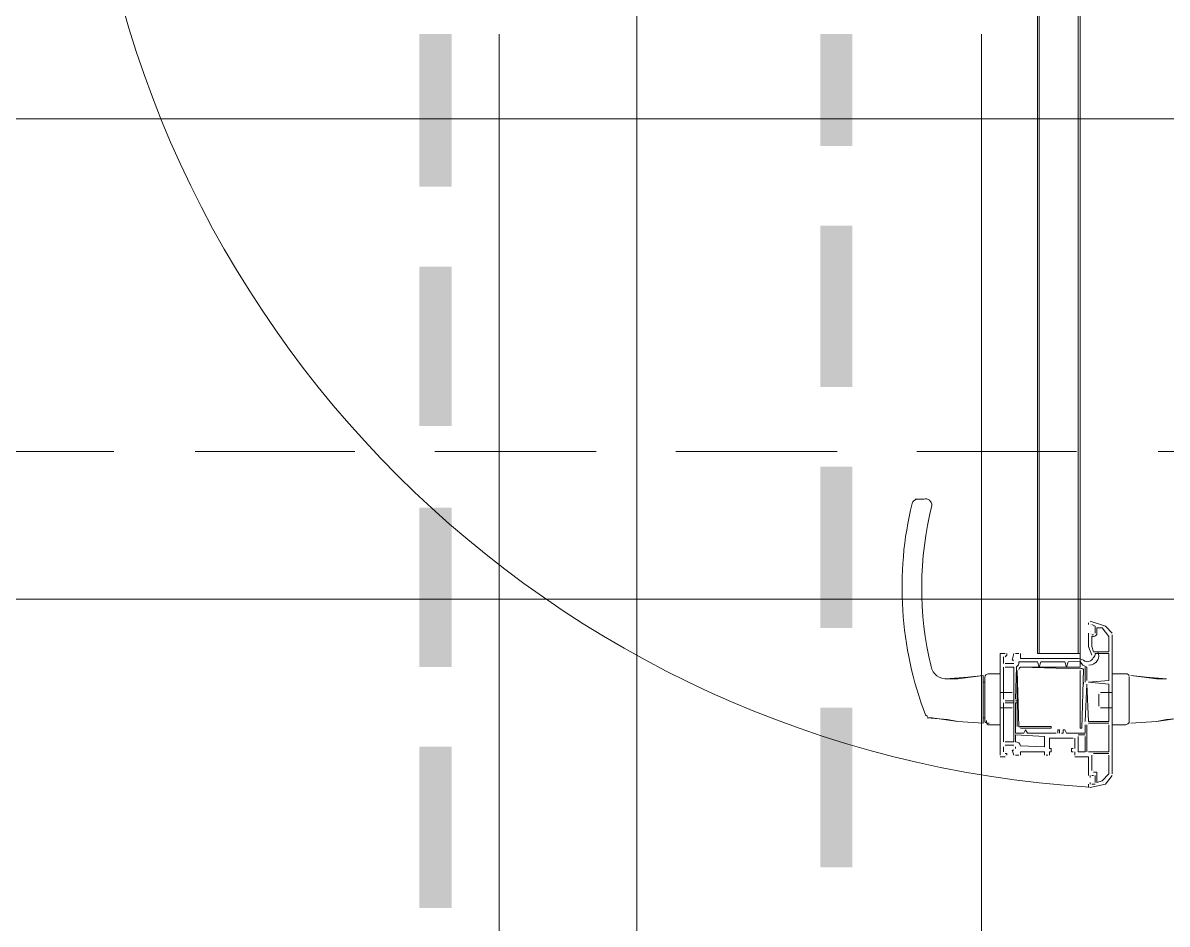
# Model space of a CAD drawing. Header units: millimetres. Extents: x 906 to 41302, y 848 to 28850.
# Drawn here: x 17777 to 18490, y 19116 to 19678 of the extents above; entities that cross this region are included whole.
import ezdxf

# ---------------------------------------------------------------- set-up
doc = ezdxf.new("R2010")
doc.units = ezdxf.units.MM
for name, color, linetype in [('PDF_X-단위세대$및$주동평면도$A-DOOR', 7, 'Continuous'), ('PDF_X-단위세대$및$주동평면도$A-FIN-INSL-HID', 7, 'Continuous'), ('PDF_X-단위세대$및$주동평면도$A-FLOR-GRID', 7, 'Continuous'), ('PDF_X-단위세대$및$주동평면도$A-ST-AXIS-CEN', 7, 'Continuous'), ('PDF_X-단위세대$및$주동평면도$A-ST-AXIS-CEN-SUB', 7, 'Continuous')]:
    doc.layers.add(name, color=color, linetype=linetype)

msp = doc.modelspace()

# ---------------------------------------------------------------- linework, layer by layer
at = {"layer": 'PDF_X-단위세대$및$주동평면도$A-DOOR', "lineweight": 5}
msp.add_lwpolyline([(17917.59, 19826.83), (17920.77, 19826.83), (17917.59, 19817.3), (17912.3, 19812.01), (17824.46, 19813.07), (17819.17, 19817.3), (17815.99, 19826.83, 0.377888), (18442, 19201.64)], format="xyb", dxfattribs=at)
at = {"layer": 'PDF_X-단위세대$및$주동평면도$A-DOOR', "lineweight": 9}
for points in [[(18409.72, 19743.22), (18409.72, 19284.96), (18410.78, 19284.96), (18410.78, 19743.22)], [(18410.78, 19284.96), (18410.78, 19743.22), (18435.12, 19743.22), (18435.12, 19284.96)], [(18410.78, 19743.22), (18410.78, 19284.96), (18435.12, 19284.96), (18435.12, 19743.22)], [(18435.12, 19743.22), (18435.12, 19284.96), (18436.18, 19284.96), (18436.18, 19743.22)], [(18467.93, 19271.2), (18483.8, 19269.09), (18490.15, 19269.09), (18477.45, 19270.15)], [(18376.91, 19244.75), (18376.91, 19266.97), (18375.85, 19266.97), (18375.85, 19244.75)]]:
    msp.add_lwpolyline(points, close=True, dxfattribs=at)
for points in [[(18334.99, 19381.27, 0.337816), (18331.51, 19378.44, 0.152184), (18339.92, 19246.75, 0.281934), (18341.29, 19245.81)], [(18375.85, 19271.2), (18359.98, 19269.09), (18353.63, 19269.09, -0.373567), (18343.33, 19276.78, -0.120468), (18343.9, 19377.21, 0.496768), (18338.81, 19381.27), (18333.52, 19381.27)], [(18454.17, 19286.02), (18444.64, 19286.02), (18443.59, 19289.2), (18443.59, 19295.55), (18444.64, 19295.55, 0.414215), (18446.76, 19297.66), (18446.76, 19300.84), (18449.94, 19300.84), (18454.17, 19295.55), (18454.17, 19286.02)], [(18439.35, 19242.63), (18440.41, 19265.91), (18441.47, 19242.63), (18454.17, 19242.63), (18454.17, 19265.91), (18441.47, 19266.97), (18454.17, 19268.03), (18454.17, 19284.96), (18445.7, 19284.96, -0.217668), (18444.39, 19282.25, -0.51519), (18438.36, 19280.72, 0.174775), (18434.06, 19281.79), (18417.13, 19281.79), (18416.07, 19281.79), (18399.14, 19281.79), (18399.14, 19284.96)], [(18436.18, 19274.38), (18436.18, 19238.4), (18437.24, 19238.4), (18438.29, 19274.91, 0.414215), (18436.18, 19275.44), (18399.14, 19276.5), (18436.18, 19276.5), (18436.18, 19284.96)], [(18441.59, 19277.59, 0.260906), (18447.27, 19280.9, 0.217519), (18447.32, 19285.74)], [(18395.96, 19256.39), (18396.55, 19276.67, 0.326664), (18398.08, 19279.67), (18409.72, 19279.67), (18410.78, 19276.5), (18411.84, 19279.67), (18426.65, 19279.67), (18427.71, 19276.5), (18428.77, 19279.67), (18436.28, 19279.89, 0.215587), (18440.41, 19276.5), (18440.41, 19268.03)], [(18386.44, 19272.26), (18379.03, 19272.26, 0.414215), (18376.91, 19270.15), (18376.91, 19242.63, 0.414215), (18379.56, 19241.57)], [(18399.14, 19238.4), (18418.19, 19238.4), (18418.19, 19239.45), (18399.14, 19239.45, -0.414215), (18398.08, 19239.45), (18397.02, 19274.38), (18397.02, 19239.45)], [(18466.87, 19241.57), (18466.87, 19244.75), (18466.87, 19266.97), (18466.87, 19270.15), (18466.87, 19243.16, -0.414215), (18464.75, 19240.51), (18456.29, 19240.51), (18456.29, 19272.26), (18464.75, 19272.26, -0.414215), (18466.87, 19270.67)], [(18386.44, 19240.51), (18379.03, 19240.51, -0.414215), (18377.97, 19243.16)], [(18413.95, 19233.1), (18413.95, 19226.75), (18399.14, 19227.28, 0.326664), (18395.96, 19229.93), (18395.96, 19234.16), (18413.95, 19233.1)]]:
    msp.add_lwpolyline(points, format="xyb", dxfattribs=at)
for points in [[(18441.47, 19302.95), (18441.47, 19304.01)], [(18441.47, 19304.01), (18441.47, 19304.01)], [(18442.53, 19305.07), (18452.05, 19301.9), (18456.29, 19297.66)], [(18442.53, 19305.07), (18442.53, 19305.07)], [(18442.53, 19304.01), (18442.53, 19304.01)], [(18441.47, 19302.95), (18441.47, 19302.95)], [(18443.59, 19283.9), (18441.47, 19289.2), (18441.47, 19297.66)], [(18441.47, 19297.66), (18441.47, 19297.66)], [(18442.53, 19302.95), (18442.53, 19302.95)], [(18442.53, 19301.9), (18442.53, 19301.9)], [(18442.53, 19301.9), (18442.53, 19301.9)], [(18442.53, 19298.72), (18442.53, 19298.72)], [(18442.53, 19297.66), (18442.53, 19297.66)], [(18442.53, 19297.66), (18442.53, 19297.66)], [(18445.7, 19297.66), (18445.7, 19301.9), (18443.59, 19302.95)], [(18443.59, 19302.95), (18443.59, 19302.95)], [(18443.59, 19301.9), (18443.59, 19301.9)], [(18443.59, 19297.66), (18443.59, 19297.66)], [(18443.59, 19296.6), (18444.64, 19296.6)], [(18443.59, 19296.6), (18443.59, 19296.6)], [(18444.64, 19301.9), (18444.64, 19301.9)], [(18444.64, 19297.66), (18444.64, 19297.66)], [(18444.64, 19296.6), (18444.64, 19296.6)], [(18445.7, 19301.9), (18445.7, 19301.9)], [(18445.7, 19297.66), (18445.7, 19297.66)], [(18446.76, 19300.84), (18446.76, 19300.84)], [(18446.76, 19297.66), (18446.76, 19297.66)], [(18449.94, 19300.84), (18449.94, 19300.84)], [(18450.99, 19301.9), (18450.99, 19301.9)], [(18452.05, 19301.9), (18452.05, 19301.9)], [(18455.23, 19296.6), (18455.23, 19296.6)], [(18456.29, 19297.66), (18456.29, 19297.66)], [(18456.29, 19296.6), (18456.29, 19209.82)], [(18456.29, 19296.6), (18456.29, 19296.6)], [(18443.59, 19295.55), (18443.59, 19295.55)], [(18444.64, 19295.55), (18444.64, 19295.55)], [(18454.17, 19295.55), (18454.17, 19295.55)], [(18386.44, 19221.46), (18386.44, 19284.96), (18389.61, 19284.96)], [(18386.44, 19284.96), (18386.44, 19284.96)], [(18388.55, 19282.85), (18388.55, 19278.61)], [(18388.55, 19282.85), (18388.55, 19282.85)], [(18389.61, 19282.85), (18390.67, 19283.9), (18390.67, 19284.96)], [(18389.61, 19284.96), (18389.61, 19284.96)], [(18389.61, 19283.9), (18389.61, 19283.9)], [(18389.61, 19282.85), (18389.61, 19282.85)], [(18390.67, 19284.96), (18390.67, 19284.96)], [(18390.67, 19283.9), (18390.67, 19283.9)], [(18394.9, 19284.96), (18393.84, 19280.73), (18394.9, 19280.73)], [(18394.9, 19284.96), (18394.9, 19284.96)], [(18398.08, 19284.96), (18395.96, 19284.96)], [(18395.96, 19284.96), (18395.96, 19284.96)], [(18398.08, 19284.96), (18398.08, 19284.96)], [(18399.14, 19284.96), (18399.14, 19284.96)], [(18441.47, 19289.2), (18441.47, 19289.2)], [(18443.59, 19289.2), (18443.59, 19289.2)], [(18443.59, 19283.9), (18443.59, 19283.9)], [(18444.64, 19286.02), (18444.64, 19286.02)], [(18445.7, 19284.96), (18445.7, 19284.96)], [(18454.17, 19287.08), (18454.17, 19287.08)], [(18454.17, 19287.08), (18454.17, 19287.08)], [(18454.17, 19286.02), (18454.17, 19286.02)], [(18454.17, 19284.96), (18454.17, 19284.96)], [(18388.55, 19278.61), (18388.55, 19278.61)], [(18388.55, 19276.5), (18388.55, 19256.39)], [(18388.55, 19276.5), (18388.55, 19276.5)], [(18389.61, 19278.61), (18394.9, 19278.61)], [(18389.61, 19278.61), (18389.61, 19278.61)], [(18394.9, 19256.39), (18394.9, 19276.5), (18389.61, 19276.5)], [(18389.61, 19276.5), (18389.61, 19276.5)], [(18393.84, 19280.73), (18393.84, 19280.73)], [(18394.9, 19280.73), (18394.9, 19280.73)], [(18394.9, 19279.67), (18394.9, 19279.67)], [(18394.9, 19279.67), (18394.9, 19279.67)], [(18394.9, 19278.61), (18394.9, 19278.61)], [(18394.9, 19276.5), (18394.9, 19276.5)], [(18395.96, 19279.67), (18395.96, 19279.67)], [(18395.96, 19279.67), (18395.96, 19279.67)], [(18395.96, 19276.5), (18395.96, 19276.5)], [(18398.08, 19279.67), (18398.08, 19279.67)], [(18399.14, 19281.79), (18399.14, 19281.79)], [(18399.14, 19276.5), (18399.14, 19276.5)], [(18399.14, 19275.44), (18399.14, 19275.44)], [(18409.72, 19279.67), (18409.72, 19279.67)], [(18410.78, 19276.5), (18410.78, 19276.5)], [(18411.84, 19279.67), (18411.84, 19279.67)], [(18416.07, 19281.79), (18416.07, 19281.79)], [(18417.13, 19281.79), (18417.13, 19281.79)], [(18426.65, 19279.67), (18426.65, 19279.67)], [(18427.71, 19276.5), (18427.71, 19276.5)], [(18428.77, 19279.67), (18428.77, 19279.67)], [(18434.06, 19281.79), (18434.06, 19281.79)], [(18435.12, 19279.67), (18435.12, 19279.67)], [(18436.18, 19276.5), (18436.18, 19276.5)], [(18436.18, 19275.44), (18436.18, 19275.44)], [(18437.24, 19280.73), (18437.24, 19280.73)], [(18439.35, 19276.5), (18439.35, 19266.97)], [(18439.35, 19276.5), (18439.35, 19276.5)], [(18440.41, 19276.5), (18440.41, 19276.5)], [(18443.59, 19281.79), (18443.59, 19281.79)], [(18445.7, 19280.73), (18445.7, 19280.73)], [(18352.57, 19269.09), (18366.33, 19270.15), (18375.85, 19271.2), (18375.85, 19266.97)], [(18397.02, 19274.38), (18397.02, 19274.38)], [(18398.08, 19274.38), (18398.08, 19274.38)], [(18399.14, 19274.38), (18399.14, 19274.38)], [(18436.18, 19274.38), (18436.18, 19274.38)], [(18437.24, 19274.38), (18437.24, 19274.38)], [(18440.41, 19268.03), (18440.41, 19268.03)], [(18441.47, 19268.03), (18441.47, 19268.03)], [(18454.17, 19268.03), (18454.17, 19268.03)], [(18438.29, 19265.91), (18438.29, 19266.97)], [(18438.29, 19266.97), (18438.29, 19266.97)], [(18438.29, 19265.91), (18438.29, 19265.91)], [(18439.35, 19266.97), (18439.35, 19266.97)], [(18439.35, 19265.91), (18439.35, 19265.91)], [(18440.41, 19265.91), (18440.41, 19265.91)], [(18441.47, 19266.97), (18441.47, 19266.97)], [(18441.47, 19265.91), (18441.47, 19265.91)], [(18454.17, 19266.97), (18454.17, 19266.97)], [(18454.17, 19265.91), (18454.17, 19265.91)], [(18466.87, 19244.75), (18466.87, 19266.97)], [(18386.44, 19260.62), (18393.84, 19260.62)], [(18388.55, 19256.39), (18388.55, 19256.39)], [(18388.55, 19254.27), (18388.55, 19229.93)], [(18388.55, 19254.27), (18388.55, 19254.27)], [(18389.61, 19256.39), (18389.61, 19256.39)], [(18389.61, 19255.33), (18394.9, 19255.33)], [(18389.61, 19255.33), (18389.61, 19255.33)], [(18389.61, 19229.93), (18394.9, 19229.93), (18394.9, 19254.27), (18389.61, 19254.27)], [(18389.61, 19254.27), (18389.61, 19254.27)], [(18389.61, 19254.27), (18389.61, 19254.27)], [(18393.84, 19259.56), (18393.84, 19259.56)], [(18394.9, 19252.15), (18394.9, 19253.21), (18394.9, 19258.5), (18394.9, 19259.56)], [(18394.9, 19256.39), (18394.9, 19256.39)], [(18394.9, 19255.33), (18394.9, 19255.33)], [(18394.9, 19254.27), (18394.9, 19254.27)], [(18395.96, 19256.39), (18395.96, 19256.39)], [(18397.02, 19255.33), (18395.96, 19255.33)], [(18395.96, 19255.33), (18395.96, 19255.33)], [(18397.02, 19254.27), (18395.96, 19254.27), (18395.96, 19235.22), (18401.25, 19235.22), (18402.31, 19237.34), (18403.37, 19235.22), (18421.36, 19235.22)], [(18395.96, 19254.27), (18395.96, 19254.27)], [(18397.02, 19255.33), (18397.02, 19255.33)], [(18397.02, 19254.27), (18397.02, 19254.27)], [(18447.82, 19252.15), (18447.82, 19253.21), (18447.82, 19258.5), (18447.82, 19259.56)], [(18456.29, 19260.62), (18448.88, 19260.62)], [(18448.88, 19259.56), (18448.88, 19259.56)], [(18393.84, 19251.1), (18386.44, 19251.1)], [(18393.84, 19252.15), (18393.84, 19252.15)], [(18448.88, 19252.15), (18448.88, 19252.15)], [(18448.88, 19251.1), (18456.29, 19251.1)], [(18359.98, 19242.63), (18353.63, 19243.69), (18340.93, 19244.75), (18344.1, 19244.75), (18359.98, 19242.63), (18375.85, 19241.57), (18375.85, 19244.75)], [(18375.85, 19241.57), (18375.85, 19244.75), (18376.91, 19244.75)], [(18375.85, 19241.57), (18375.85, 19241.57)], [(18375.85, 19241.57), (18375.85, 19241.57)], [(18397.02, 19239.45), (18397.02, 19239.45)], [(18398.08, 19239.45), (18398.08, 19239.45)], [(18399.14, 19239.45), (18399.14, 19239.45)], [(18418.19, 19239.45), (18418.19, 19239.45)], [(18439.35, 19240.51), (18439.35, 19235.22), (18427.71, 19235.22), (18426.65, 19237.34), (18425.59, 19237.34), (18425.59, 19235.22), (18424.54, 19235.22)], [(18438.29, 19241.57), (18438.29, 19241.57)], [(18438.29, 19241.57), (18438.29, 19241.57)], [(18439.35, 19242.63), (18439.35, 19242.63)], [(18439.35, 19241.57), (18439.35, 19241.57)], [(18439.35, 19241.57), (18439.35, 19241.57)], [(18439.35, 19241.57), (18439.35, 19241.57)], [(18439.35, 19240.51), (18439.35, 19240.51)], [(18440.41, 19242.63), (18440.41, 19242.63)], [(18440.41, 19240.51), (18440.41, 19223.58)], [(18440.41, 19240.51), (18440.41, 19240.51)], [(18441.47, 19242.63), (18441.47, 19242.63)], [(18454.17, 19241.57), (18441.47, 19241.57)], [(18441.47, 19241.57), (18441.47, 19241.57)], [(18441.47, 19223.58), (18454.17, 19223.58), (18454.17, 19240.51)], [(18441.47, 19240.51), (18441.47, 19240.51)], [(18454.17, 19242.63), (18454.17, 19242.63)], [(18454.17, 19241.57), (18454.17, 19241.57)], [(18454.17, 19240.51), (18454.17, 19240.51)], [(18483.8, 19242.63), (18490.15, 19243.69), (18502.85, 19244.75), (18499.68, 19244.75), (18483.8, 19242.63), (18467.93, 19241.57)], [(18467.93, 19241.57), (18467.93, 19241.57)], [(18467.93, 19241.57), (18467.93, 19241.57)], [(18467.93, 19241.57), (18467.93, 19241.57)], [(18395.96, 19235.22), (18395.96, 19235.22)], [(18395.96, 19234.16), (18395.96, 19234.16)], [(18399.14, 19238.4), (18399.14, 19238.4)], [(18401.25, 19235.22), (18401.25, 19235.22)], [(18402.31, 19237.34), (18402.31, 19237.34)], [(18403.37, 19235.22), (18403.37, 19235.22)], [(18413.95, 19234.16), (18413.95, 19234.16)], [(18413.95, 19233.1), (18413.95, 19233.1)], [(18421.36, 19235.22), (18421.36, 19235.22)], [(18423.48, 19235.22), (18423.48, 19237.34), (18422.42, 19237.34), (18422.42, 19235.22)], [(18422.42, 19237.34), (18422.42, 19237.34)], [(18422.42, 19235.22), (18422.42, 19235.22)], [(18423.48, 19237.34), (18423.48, 19237.34)], [(18423.48, 19235.22), (18423.48, 19235.22)], [(18424.54, 19235.22), (18424.54, 19235.22)], [(18425.59, 19237.34), (18425.59, 19237.34)], [(18425.59, 19235.22), (18425.59, 19235.22)], [(18426.65, 19237.34), (18426.65, 19237.34)], [(18427.71, 19235.22), (18427.71, 19235.22)], [(18439.35, 19234.16), (18435.12, 19234.16)], [(18435.12, 19234.16), (18435.12, 19234.16)], [(18439.35, 19233.1), (18439.35, 19223.58), (18435.12, 19223.58), (18435.12, 19233.1)], [(18435.12, 19233.1), (18435.12, 19233.1)], [(18436.18, 19238.4), (18436.18, 19238.4)], [(18437.24, 19238.4), (18437.24, 19238.4)], [(18439.35, 19235.22), (18439.35, 19235.22)], [(18439.35, 19234.16), (18439.35, 19234.16)], [(18439.35, 19233.1), (18439.35, 19233.1)], [(18388.55, 19229.93), (18388.55, 19229.93)], [(18388.55, 19226.75), (18388.55, 19223.58)], [(18388.55, 19226.75), (18388.55, 19226.75)], [(18389.61, 19229.93), (18389.61, 19229.93)], [(18394.9, 19227.81), (18389.61, 19227.81)], [(18389.61, 19227.81), (18389.61, 19227.81)], [(18389.61, 19226.75), (18389.61, 19226.75)], [(18394.9, 19229.93), (18394.9, 19229.93)], [(18394.9, 19227.81), (18394.9, 19227.81)], [(18394.9, 19226.75), (18394.9, 19226.75)], [(18394.9, 19225.7), (18394.9, 19225.7)], [(18395.96, 19229.93), (18395.96, 19229.93)], [(18395.96, 19225.7), (18395.96, 19226.75)], [(18395.96, 19226.75), (18395.96, 19226.75)], [(18395.96, 19225.7), (18395.96, 19225.7)], [(18398.08, 19226.75), (18398.08, 19226.75)], [(18413.95, 19226.75), (18413.95, 19226.75)], [(18417.13, 19221.46), (18417.13, 19223.58), (18418.19, 19223.58), (18418.19, 19225.7), (18417.13, 19225.7), (18417.13, 19232.05), (18431.94, 19232.05)], [(18417.13, 19232.05), (18417.13, 19232.05)], [(18417.13, 19225.7), (18417.13, 19225.7)], [(18418.19, 19225.7), (18418.19, 19225.7)], [(18431.94, 19223.58), (18430.89, 19223.58), (18430.89, 19225.7), (18431.94, 19225.7)], [(18430.89, 19225.7), (18430.89, 19225.7)], [(18431.94, 19232.05), (18431.94, 19232.05)], [(18431.94, 19225.7), (18431.94, 19225.7)], [(18433, 19225.7), (18433, 19232.05)], [(18433, 19232.05), (18433, 19232.05)], [(18433, 19225.7), (18433, 19225.7)], [(18386.44, 19221.46), (18386.44, 19221.46)], [(18389.61, 19220.4), (18386.44, 19220.4)], [(18386.44, 19220.4), (18386.44, 19220.4)], [(18388.55, 19223.58), (18388.55, 19223.58)], [(18389.61, 19223.58), (18389.61, 19223.58)], [(18389.61, 19222.52), (18390.67, 19222.52), (18390.67, 19221.46)], [(18389.61, 19222.52), (18389.61, 19222.52)], [(18389.61, 19221.46), (18389.61, 19221.46)], [(18389.61, 19220.4), (18389.61, 19220.4)], [(18390.67, 19222.52), (18390.67, 19222.52)], [(18390.67, 19221.46), (18390.67, 19221.46)], [(18394.9, 19224.64), (18393.84, 19224.64), (18394.9, 19221.46)], [(18393.84, 19224.64), (18393.84, 19224.64)], [(18394.9, 19224.64), (18394.9, 19224.64)], [(18394.9, 19221.46), (18394.9, 19221.46)], [(18395.96, 19221.46), (18398.08, 19221.46)], [(18395.96, 19221.46), (18395.96, 19221.46)], [(18398.08, 19221.46), (18398.08, 19221.46)], [(18399.14, 19221.46), (18399.14, 19223.58), (18413.95, 19223.58), (18413.95, 19221.46)], [(18399.14, 19223.58), (18399.14, 19223.58)], [(18399.14, 19221.46), (18399.14, 19221.46)], [(18413.95, 19223.58), (18413.95, 19223.58)], [(18413.95, 19221.46), (18413.95, 19221.46)], [(18415.01, 19221.46), (18416.07, 19221.46)], [(18415.01, 19221.46), (18415.01, 19221.46)], [(18416.07, 19221.46), (18416.07, 19221.46)], [(18417.13, 19223.58), (18417.13, 19223.58)], [(18417.13, 19221.46), (18417.13, 19221.46)], [(18418.19, 19223.58), (18418.19, 19223.58)], [(18430.89, 19223.58), (18430.89, 19223.58)], [(18431.94, 19223.58), (18431.94, 19223.58)], [(18433, 19223.58), (18433, 19221.46)], [(18433, 19223.58), (18433, 19223.58)], [(18433, 19221.46), (18433, 19221.46)], [(18433, 19220.4), (18441.47, 19220.4), (18441.47, 19208.76)], [(18433, 19220.4), (18433, 19220.4)], [(18435.12, 19223.58), (18435.12, 19223.58)], [(18439.35, 19223.58), (18439.35, 19223.58)], [(18440.41, 19223.58), (18440.41, 19223.58)], [(18441.47, 19223.58), (18441.47, 19223.58)], [(18441.47, 19220.4), (18441.47, 19220.4)], [(18443.59, 19221.46), (18443.59, 19211.94)], [(18443.59, 19221.46), (18443.59, 19221.46)], [(18454.17, 19222.52), (18444.64, 19222.52)], [(18444.64, 19222.52), (18444.64, 19222.52)], [(18454.17, 19221.46), (18454.17, 19209.82), (18449.94, 19205.59), (18446.76, 19204.53), (18446.76, 19210.88), (18444.64, 19210.88)], [(18444.64, 19221.46), (18444.64, 19221.46)], [(18454.17, 19223.58), (18454.17, 19223.58)], [(18454.17, 19223.58), (18454.17, 19223.58)], [(18454.17, 19222.52), (18454.17, 19222.52)], [(18454.17, 19221.46), (18454.17, 19221.46)], [(18443.59, 19211.94), (18443.59, 19211.94)], [(18444.64, 19211.94), (18444.64, 19211.94)], [(18444.64, 19210.88), (18444.64, 19210.88)], [(18446.76, 19210.88), (18446.76, 19210.88)], [(18441.47, 19208.76), (18441.47, 19208.76)], [(18442.53, 19208.76), (18442.53, 19207.7)], [(18442.53, 19201.35), (18452.05, 19203.47), (18456.29, 19208.76)], [(18442.53, 19208.76), (18442.53, 19208.76)], [(18442.53, 19207.7), (18442.53, 19207.7)], [(18442.53, 19203.47), (18442.53, 19204.53)], [(18442.53, 19204.53), (18442.53, 19204.53)], [(18443.59, 19208.76), (18444.64, 19208.76)], [(18443.59, 19208.76), (18443.59, 19208.76)], [(18444.64, 19208.76), (18444.64, 19208.76)], [(18444.64, 19204.53), (18444.64, 19204.53)], [(18445.7, 19204.53), (18445.7, 19208.76)], [(18445.7, 19208.76), (18445.7, 19208.76)], [(18445.7, 19204.53), (18445.7, 19204.53)], [(18446.76, 19204.53), (18446.76, 19204.53)], [(18449.94, 19205.59), (18449.94, 19205.59)], [(18450.99, 19204.53), (18450.99, 19204.53)], [(18454.17, 19209.82), (18454.17, 19209.82)], [(18455.23, 19209.82), (18455.23, 19209.82)], [(18456.29, 19209.82), (18456.29, 19209.82)], [(18456.29, 19208.76), (18456.29, 19208.76)], [(18441.47, 19201.35), (18441.47, 19203.47)], [(18441.47, 19203.47), (18441.47, 19203.47)], [(18441.47, 19201.35), (18441.47, 19201.35)], [(18442.53, 19203.47), (18442.53, 19203.47)], [(18442.53, 19201.35), (18442.53, 19201.35)], [(18445.7, 19203.47), (18443.59, 19203.47)], [(18443.59, 19203.47), (18443.59, 19203.47)], [(18445.7, 19203.47), (18445.7, 19203.47)], [(18452.05, 19203.47), (18452.05, 19203.47)]]:
    msp.add_lwpolyline(points, dxfattribs=at)
for centre, radius, start, end in [((18446.23, 19289.72), 4.76, 179.99922, 190.60796), ((18399.67, 19274.91), 1.59, 89.99986, 180.00014)]:
    msp.add_arc(centre, radius, start, end, dxfattribs=at)
at = {"layer": 'PDF_X-단위세대$및$주동평면도$A-FIN-INSL-HID', "lineweight": 5}
for points in [[(17833.99, 19410.9), (17734.5, 19410.9)], [(17984.27, 19410.9), (17884.79, 19410.9)], [(18134.55, 19410.9), (18034.01, 19410.9)], [(18284.84, 19410.9), (18184.29, 19410.9)], [(18434.06, 19410.9), (18334.58, 19410.9)], [(18584.35, 19410.9), (18484.86, 19410.9)]]:
    msp.add_lwpolyline(points, dxfattribs=at)
at = {"layer": 'PDF_X-단위세대$및$주동평면도$A-FLOR-GRID', "lineweight": 5}
for points in [[(18074.23, 19671.25), (18074.23, 18121.85)], [(18374.79, 19671.25), (18374.79, 18121.85)], [(17154.54, 19618.34), (19604.58, 19618.34)], [(17154.54, 19318.83), (19604.58, 19318.83)]]:
    msp.add_lwpolyline(points, dxfattribs=at)
at = {"layer": 'PDF_X-단위세대$및$주동평면도$A-ST-AXIS-CEN', "lineweight": 5}
msp.add_lwpolyline([(18159.95, 19825.77), (18159.95, 16456.04), (15769.18, 16456.04)], dxfattribs=at)
at = {"layer": 'PDF_X-단위세대$및$주동평면도$A-ST-AXIS-CEN-SUB', "transparency": 33554559}
for points in [[(18044.59, 19671.25), (18024.49, 19671.25), (18044.59, 19576)], [(18024.49, 19671.25), (18044.59, 19576), (18024.49, 19576)], [(18294.36, 19671.25), (18274.25, 19671.25), (18294.36, 19601.4)], [(18274.25, 19671.25), (18294.36, 19601.4), (18274.25, 19601.4)], [(18294.36, 19551.66), (18274.25, 19551.66), (18294.36, 19451.12)], [(18274.25, 19551.66), (18294.36, 19451.12), (18274.25, 19451.12)], [(18044.59, 19526.26), (18024.49, 19526.26), (18044.59, 19426.78)], [(18024.49, 19526.26), (18044.59, 19426.78), (18024.49, 19426.78)], [(18294.36, 19401.38), (18274.25, 19401.38), (18294.36, 19300.84)], [(18274.25, 19401.38), (18294.36, 19300.84), (18274.25, 19300.84)], [(18044.59, 19375.98), (18024.49, 19375.98), (18044.59, 19276.5)], [(18024.49, 19375.98), (18044.59, 19276.5), (18024.49, 19276.5)], [(18294.36, 19251.1), (18274.25, 19251.1), (18294.36, 19151.61)], [(18274.25, 19251.1), (18294.36, 19151.61), (18274.25, 19151.61)], [(18044.59, 19226.75), (18024.49, 19226.75), (18044.59, 19126.21)], [(18024.49, 19226.75), (18044.59, 19126.21), (18024.49, 19126.21)]]:
    msp.add_solid(points, dxfattribs=at)

doc.saveas('drawing.dxf')
